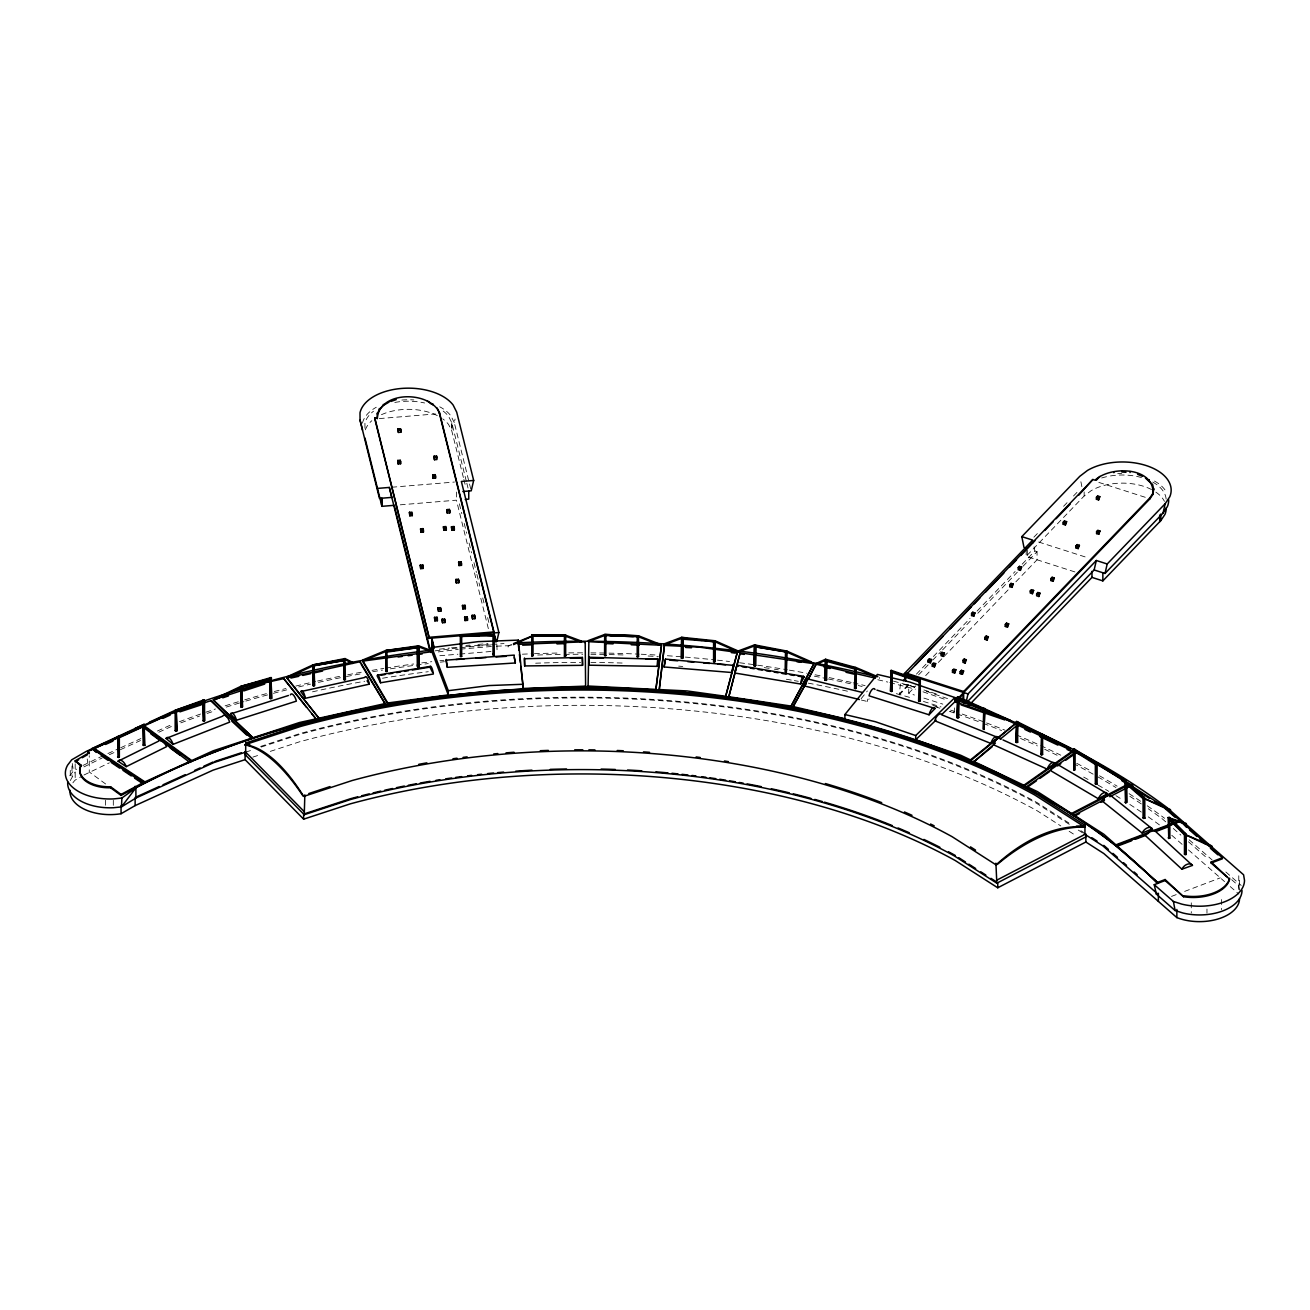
<?xml version="1.0" encoding="UTF-8"?>
<svg xmlns="http://www.w3.org/2000/svg" width="1310" height="1310" viewBox="0 0 1310 1310"><rect width="100%" height="100%" fill="white"/><g stroke="black" fill="none" stroke-linecap="round" stroke-linejoin="round"><path stroke-width="0.75" stroke-dasharray="5 3.75" d="M954.581 707.875L954.073 712.656L950.225 711.33M470.732 488.859L454.259 422.541L455.078 419.085M70.265 780.563L75.178 771.967M861.374 700.031L867.285 701.489L869.234 698.852M69.807 775.716L73.442 770.968L76.619 769.134M861.145 698.688L867.384 690.976M1033.885 537.182L1038.126 532.777M1063.589 506.299L1067.83 501.877M1073.496 495.999L1079.145 490.12M1074.92 571.93L1026.172 556.308L1084.156 495.999L1091.083 490.71A43.836 25.316 0 0 1 1152.784 490.218M916.427 674.126L926.301 663.875M933.359 656.539L970.006 618.418M977.063 611.082L1015.135 571.487M1022.177 564.168L1034.867 550.97L1033.05 541.914M908.141 684.704L899.38 693.809L900.478 683.525L914.642 687.275M899.266 694.955L908.731 685.097L908.731 693.219L914.413 695.037M918.605 674.83L931.295 661.632M932.704 660.174L941.169 651.365M942.578 649.907L972.184 619.106M977.833 613.244L1017.313 572.192M1022.946 566.329L1037.045 551.657L1031.609 549.922M908.731 693.219L915.788 685.883M925.662 675.633L931.295 669.754M938.353 662.434L942.578 658.029M943.986 656.572L1008.847 589.123M1015.889 581.787L1037.045 559.796L1037.045 551.657M82.956 765.466L100.559 756.885M83.971 766.89L102.065 758.015M72.885 782.84A40.053 23.121 0 0 1 75.178 780.105L82.219 776.028M83.971 775.012L109.385 762.813M107.895 753.545L118.899 748.55M120.733 747.715L140.907 738.545M157.397 731.029L170.234 725.2M109.385 754.691L118.539 750.515M120.373 749.697L140.498 740.527M158.805 732.208L171.626 726.379M511.67 644.405L508.116 645.977L508.116 646.993L511.67 645.421M1171.517 896.4L1177.15 894.255M1184.649 891.406L1220.314 877.847M260.608 746.438L299.417 733.698A660.011 381.063 0 0 1 1037.422 802.801L1071.465 824.645M245.69 752.136L251.504 750.237M261.198 747.06L299.941 734.353A658.783 380.342 0 0 1 1036.554 803.308L1071.596 825.791M252.846 757.115L260.608 754.56M270.302 751.383L299.417 741.837A660.011 381.063 0 0 1 1037.422 810.923L1060.805 825.939M434.953 650.874L458.402 647.91M460.367 647.664L491.201 644.929M438.211 651.922L458.254 649.383M460.268 649.138L494.443 646.239M379.294 418.594L435.46 413.944M391.788 487.238L454.423 482.047M400.27 504.825L456.437 500.174L488.597 629.651M465.885 645.437L469.897 645.093M477.921 644.438L487.942 643.603M439.8 655.721L457.861 654.23M459.859 654.067L491.954 651.398M496.457 646.174L512.587 645.568M877.815 679.743L887.771 682.084M889.768 682.559L915.379 689.191M1098.828 482.408L1146.168 497.587M1038.683 542.029L1088.168 557.88M906.569 684.393L914.413 686.915M923.894 689.944L929.576 691.778M931.459 692.384L939.041 694.808M923.894 698.083L942.823 704.141M926.252 691.271L947.539 698.59M922.993 691.811L947.752 700.326M932.835 705.353L940.564 708.022M1080.848 830.671L1085.859 833.88M1078.277 830.082L1084.942 834.355M1069.156 831.293L1075.837 835.583M105.635 783.986L89.26 771.967L89.26 755.706M1189.12 839.776L1212.094 859.917M1225.865 872.001L1241.192 885.445M1165.703 821.828L1162.658 819.159A734.37 423.982 0 0 0 1148.264 808.728M1173.285 828.477L1180.867 835.125M1188.448 841.79L1208.18 859.082M1231.678 879.698L1238.785 885.92L1239.538 890.456M1171.762 835.272L1182.39 844.59M1188.448 849.912L1224.572 881.597M1230.254 886.575L1238.785 894.059M454.259 422.541L450.869 415.794A46.325 26.74 0 0 0 439.734 406.804M466.327 481.261L451.786 422.737L448.593 416.367A43.836 25.316 0 0 0 442.731 410.75M463.38 477.495L451.786 430.875L448.593 424.505A43.836 25.316 0 0 0 442.731 418.873M466.818 483.21L468.751 491.021M451.786 424.375L452.13 432.234M463.871 479.46L465.82 487.336M459.368 503.81L461.791 513.618M464.231 523.427L466.671 533.236M469.111 543.044L471.551 552.853M473.974 562.661L476.414 572.486M476.906 574.435L479.837 586.209M482.751 597.982L484.7 605.826M487.631 617.6L489.58 625.443M1080.897 481.752L1081.978 487.173M72.279 763.517L73.442 770.968M87.213 758.965L87.721 762.715M496.883 644.716L497.145 653.281M364.966 428.272L364.933 423.294A43.836 25.316 0 0 1 373.465 411.242M1239.538 880.304L1239.538 888.426M1238.785 875.768L1238.785 889.998M1221.493 899.544L1221.493 909.697M1206.968 909.042L1206.968 913.103M1191.281 902.852L1191.281 913.021M1084.156 491.938L1084.156 495.999M1027.318 550.233L1027.318 555.112M1026.172 549.807L1026.172 556.308M879.599 677.483L879.599 678.498M456.437 492.036L456.437 500.174M451.786 422.737L451.786 430.875M113.299 800.312L113.299 806.42M105.422 800.246L105.422 806.338M75.178 763.845L75.178 780.105M71.984 765.973L71.984 776.126M70.265 770.411L70.265 778.533M867.285 701.489A7.058 2.26 -76.1 0 1 867.891 699.049M180.813 722.874A734.37 423.982 0 0 1 199.529 716.079M207.111 713.442A734.37 423.982 0 0 1 214.758 710.871M226.335 707.089A734.37 423.982 0 0 1 243.906 701.669M245.871 701.079A734.37 423.982 0 0 1 267.649 694.889M273.413 693.334A734.37 423.982 0 0 1 288.904 689.322M298.696 686.931A734.37 423.982 0 0 1 310.519 684.148M318.461 682.363A734.37 423.982 0 0 1 344.481 676.926M346.495 676.533A734.37 423.982 0 0 1 362.657 673.504M372.728 671.735A734.37 423.982 0 0 1 382.536 670.098M390.413 668.837A734.37 423.982 0 0 1 414.255 665.382M416.252 665.12A734.37 423.982 0 0 1 428.272 663.581M440.324 662.156A734.37 423.982 0 0 1 444.352 661.697M537.706 655.016A734.37 423.982 0 0 1 562.285 654.41M564.332 654.378A734.37 423.982 0 0 1 582.737 654.263M590.892 654.296A734.37 423.982 0 0 1 607.234 654.525M609.281 654.574A734.37 423.982 0 0 1 625.64 655.033M648.139 656.015A734.37 423.982 0 0 1 658.341 656.605M764.221 667.609A734.37 423.982 0 0 1 772.294 668.837M774.308 669.164A734.37 423.982 0 0 1 778.337 669.803M814.329 676.157A734.37 423.982 0 0 1 826.364 678.564M828.378 678.973A734.37 423.982 0 0 1 856.216 685.081M858.197 685.539A734.37 423.982 0 0 1 862.144 686.473M935.929 706.958A734.37 423.982 0 0 1 939.81 708.202M949.422 711.363A734.37 423.982 0 0 1 955.17 713.295M957.07 713.95A734.37 423.982 0 0 1 981.501 722.727M983.351 723.431A734.37 423.982 0 0 1 1001.642 730.571M1020.555 738.447A734.37 423.982 0 0 1 1037.356 745.898M1044.709 749.304A734.37 423.982 0 0 1 1059.168 756.279M1073.316 763.468A734.37 423.982 0 0 1 1096.159 775.88M1097.976 776.928A734.37 423.982 0 0 1 1115.94 787.556M1129.842 796.316A734.37 423.982 0 0 1 1141.665 804.176M312.5 691.827A734.37 423.982 0 0 1 364.688 681.265M382.536 678.22A734.37 423.982 0 0 1 428.272 671.702M535.659 663.204A734.37 423.982 0 0 1 580.69 662.385M590.892 662.418A734.37 423.982 0 0 1 625.64 663.155M678.678 666.135A734.37 423.982 0 0 1 682.739 666.446M786.36 679.251A734.37 423.982 0 0 1 792.353 680.267M794.351 680.611A734.37 423.982 0 0 1 798.33 681.315M808.286 683.149A734.37 423.982 0 0 1 850.288 691.844M1083.681 777.092A734.37 423.982 0 0 1 1088.79 779.892M1097.976 785.05A734.37 423.982 0 0 1 1108.833 791.387M1115.94 795.678A734.37 423.982 0 0 1 1121.196 798.936M1129.842 804.455A734.37 423.982 0 0 1 1141.665 812.315M1148.264 816.867A734.37 423.982 0 0 1 1162.658 827.298M179.47 721.679A736.859 425.423 0 0 1 203.934 712.869M205.85 712.214A736.859 425.423 0 0 1 215.446 708.988M225.14 705.844A736.859 425.423 0 0 1 242.759 700.408M244.741 699.818A736.859 425.423 0 0 1 266.585 693.596M274.298 691.516A736.859 425.423 0 0 1 285.973 688.503M295.765 686.08A736.859 425.423 0 0 1 315.579 681.462M317.577 681.02A736.859 425.423 0 0 1 339.65 676.369M347.723 674.781A736.859 425.423 0 0 1 361.92 672.128M372.024 670.36A736.859 425.423 0 0 1 383.83 668.395M385.811 668.084A736.859 425.423 0 0 1 413.698 663.99M421.722 662.925A736.859 425.423 0 0 1 431.792 661.681M439.849 660.748A736.859 425.423 0 0 1 443.893 660.306M522.379 654.198A736.859 425.423 0 0 1 532.45 653.772M534.464 653.69A736.859 425.423 0 0 1 560.696 653.002M568.753 652.888A736.859 425.423 0 0 1 582.852 652.838M590.892 652.871A736.859 425.423 0 0 1 606.989 653.084M609.003 653.133A736.859 425.423 0 0 1 639.231 654.149M641.245 654.23A736.859 425.423 0 0 1 657.342 655.098M667.363 655.737A736.859 425.423 0 0 1 683.378 656.932M685.359 657.096A736.859 425.423 0 0 1 715.44 659.929M717.454 660.158A736.859 425.423 0 0 1 729.555 661.517M739.61 662.762A736.859 425.423 0 0 1 755.641 664.907M757.639 665.185A736.859 425.423 0 0 1 787.425 669.803M789.39 670.147A736.859 425.423 0 0 1 807.025 673.274M815.115 674.797A736.859 425.423 0 0 1 821.157 675.993M829.214 677.614A736.859 425.423 0 0 1 851.189 682.379M853.187 682.837A736.859 425.423 0 0 1 865.058 685.621M896.269 693.645A736.859 425.423 0 0 1 909.664 697.395M923.452 701.456A736.859 425.423 0 0 1 941.022 706.958M950.667 710.118A736.859 425.423 0 0 1 954.515 711.412M962.146 714.048A736.859 425.423 0 0 1 984.711 722.236M986.561 722.94A736.859 425.423 0 0 1 1004.868 730.128M1016.347 734.877A736.859 425.423 0 0 1 1038.896 744.784M1040.746 745.636A736.859 425.423 0 0 1 1060.789 755.199M1076.722 763.321A736.859 425.423 0 0 1 1090.51 770.722M1099.516 775.782A736.859 425.423 0 0 1 1117.135 786.197M1129.122 793.696A736.859 425.423 0 0 1 1140.781 801.376M1147.298 805.814A736.859 425.423 0 0 1 1164.623 818.292M439.374 649.187A739.331 426.847 0 0 1 449.51 648.073M451.541 647.861A739.331 426.847 0 0 1 457.632 647.255M465.754 646.485A739.331 426.847 0 0 1 504.022 643.587M893.453 681.135A739.331 426.847 0 0 1 914.74 687.095M1155.879 492.134A43.836 25.316 0 0 1 1164.443 501.37M1117.725 473.696A46.325 26.74 0 0 1 1121.72 473.565M1154.503 481.065A46.325 26.74 0 0 1 1166.833 492.838M1101.677 477.986A43.836 25.316 0 0 1 1106.901 476.627M1110.503 475.939A43.836 25.316 0 0 1 1141.96 477.675M1152.784 482.096A43.836 25.316 0 0 1 1166.178 499.732M362.477 423.114A46.325 26.74 0 0 1 376.281 407.246M401.842 400.041A46.325 26.74 0 0 1 413.862 399.943M365.392 429.811A43.836 25.316 0 0 1 371.827 420.707M381.456 414.68A43.836 25.316 0 0 1 438.048 415.99M394.801 402.448A43.836 25.316 0 0 1 424.604 402.989"/><path stroke-width="1.5" d="M589.009 665.202L589.303 657.292L657.784 659.176L657.423 666.364L589.009 665.202L589.32 657.309M657.423 666.364L657.718 658.455M582.557 665.333L582.361 657.44L524.442 658.733L524.671 665.922L582.557 665.333L582.377 657.407M1085.859 836.926L996.828 883.186L954.417 855.97A539.9 311.714 0 0 0 350.72 799.46L304.248 814.705L304.853 794.826M531.778 634.875L565.691 635.235L531.778 634.875L531.762 655.917L533.023 655.213L531.762 655.917M533.023 635.907L564.446 636.234L533.023 635.907L513.454 644.618M533.006 635.596L513.454 643.603M564.413 635.939L564.413 656.261L565.691 655.557L564.413 656.261M1157.369 883.48A658.832 380.375 0 0 0 135.88 787.867L121.879 798.036L121.47 806.894L113.479 807.73A42.362 24.448 0 0 1 67.743 782.005M664.088 666.97L665.48 659.11L733.6 665.398L731.864 672.521L664.088 666.97L665.48 659.11M731.864 672.521L733.24 664.661M605.908 635.547L637.266 636.742M605.908 634.531L605.826 655.573L604.581 655.524L604.663 634.482L638.51 635.776L659.454 644.029L659.454 645.044L638.51 636.791M604.581 655.524L605.826 655.573M637.266 635.727L637.184 656.768L638.51 656.097L637.184 656.768M664.432 645.421L659.143 690.567L664.432 645.421L699.294 647.14L737.301 652.413L725.413 697.28L737.301 652.413M661.501 645.273L655.77 690.403L661.501 645.273L588.878 641.671L588.092 687.046C427.224 688.028 263.163 717.274 121.06 795.432L110.597 787.768A29.295 16.915 0 0 1 80.942 766.039L75.178 760.799L89.26 752.66L87.721 751.547L92.879 749.205L142.97 782.725L142.97 783.74L134.619 778.156M513.995 655.835L515.354 662.975L447.316 667.314L445.957 660.158L514.273 655.098M955.285 701.259L1149.951 498.799L1152.882 494.41C1155.404 466.818 1110.634 465.328 1095.029 480.18L1092.851 479.493L906.569 674.241M1152.882 494.41L1153.75 488.712M1152.882 493.395L1149.951 497.784L963.669 691.516L963.669 702.7L965.83 703.388L968.008 693.923L1096.323 560.5L1107.196 563.988L1165.196 503.679L1169.797 496.768A48.814 28.181 0 0 0 1146.037 465.508A48.814 28.181 0 0 0 1087.529 470.405L1079.8 476.316L1021.816 536.625L1023.994 547.482L1026.172 548.169M965.83 703.388L1094.145 569.965L1096.323 560.5M1094.145 569.965L1105.018 573.452L1107.196 563.988M1105.018 573.452L1163.018 513.143L1165.196 503.679M362.51 430.139L360.053 420.183L360.004 412.765A48.814 28.181 0 0 1 401.499 388.448A48.814 28.181 0 0 1 453.145 405.052L456.715 412.175L473.68 480.459L471.223 490.824L462.839 491.512M496.834 641.179L498.897 632.533L461.366 481.474L473.68 480.459M740.166 652.806L728.573 697.722L740.166 652.806L813.952 663.728L790.601 707.007L813.952 663.728M682.674 658.471L682.887 637.446L682.887 657.767L681.446 658.341L681.658 637.315L715.031 640.77L739.675 651.643L739.675 652.658L715.031 641.785M681.446 658.341L681.658 637.315L663.875 643.98L663.875 644.995L681.658 638.33M713.59 641.36L713.59 661.681L714.818 661.812L715.031 640.77L714.818 661.812M713.59 661.681L715.031 661.091M377.264 413.027L377.296 418.758C378.672 390.871 428.796 390.249 439.472 412.584L493.968 631.928L493.968 637.004M377.264 414.042L379.343 409.49L383.371 405.412L389.103 402.055M738.3 666.119A7.058 1.605 -80.5 0 0 736.564 666.512A7.058 1.605 -80.5 0 0 734.828 673.012L800.574 684.017L804.029 677.123L798.068 676.124M806.354 682.854L792.697 707.498L816.13 664.236L875.408 678.171M808.319 679.333L816.13 664.236M755.297 666.119L755.69 645.109L755.69 665.431L754.118 665.889L754.511 644.897L786.704 651.037L811.267 661.812L811.267 662.827L786.704 652.053M754.118 665.889L754.511 644.897L737.514 651.217L737.514 652.233L754.511 645.912M785.525 651.823L755.297 646.812L785.525 651.823L785.525 650.808L785.132 671.801L786.311 672.03L786.704 651.037L786.311 672.03M1163.018 513.143L1167.374 506.593A46.325 26.74 0 0 0 1168.667 499.7M967.894 706.434L1091.967 577.399L1102.856 580.887L1160.84 520.578L1164.967 514.388A43.836 25.316 0 0 0 1166.178 507.854M859.409 699.54L804.356 685.932L806.321 683.296M271.039 678.564L268.452 681.855L268.452 680.84L271.039 677.548L271.612 698.508L269.925 698.197L269.925 677.876L270.499 698.836M957.774 697.755L955.121 701.063L957.774 696.74L1010.469 720.353L1010.469 721.368L984.809 709.562M792.697 706.483L844.901 718.748L844.901 714.556L877.372 674.421L909.664 682.002L954.908 697.559L954.908 701.767L941.841 714.441M826.119 680.529L826.659 659.569L826.659 679.89L825.005 680.234L825.529 659.258L856.2 667.625L877.798 676.73M826.659 660.584L826.119 661.222L854.529 668.984L855.07 667.314L854.529 688.29L855.659 688.585L856.2 667.625L855.659 688.585M825.005 680.234L825.529 659.258L816.474 663.318L816.474 664.334L825.529 660.273M854.529 688.29L856.2 687.947M875.014 689.502A7.058 2.767 -72.4 0 0 872.018 689.617A7.058 2.767 -72.4 0 0 869.038 695.807L929.068 714.801L935.045 708.497L876.947 690.124M905.832 680.774L904.391 673.536L1032.689 540.113L1021.816 536.625M915.019 665.431L943.216 636.12M950.274 628.784L971.414 606.792M974.247 603.861L979.88 597.982M985.513 592.12L1003.853 573.059M1009.486 567.197L1016.544 559.861M1020.768 555.473L1034.867 540.801M1044.774 530.517L1053.256 521.691M1056.089 518.744L1070.221 504.039M1078.719 495.213L1092.851 479.493M903.229 680.66L908.731 674.928M971.578 613.489L972.79 612.245L974.951 612.933L973.756 616.224L971.578 615.52L971.578 613.489L973.756 614.193L974.951 612.933M928.168 660.076L929.379 658.832L931.557 659.519L930.346 662.811L928.168 662.107L928.168 660.076L930.346 660.78L931.557 659.519M971.578 615.52L972.79 612.245M1018.23 567.639L1019.426 566.379L1021.603 567.083L1020.392 570.374L1018.23 569.67L1018.23 567.639L1020.392 568.343L1021.603 567.083M928.168 662.107L929.379 658.832M1063.245 522.231L1064.457 520.971L1066.635 521.675L1065.423 524.966L1063.245 524.262L1063.245 522.231L1065.423 522.936L1066.635 521.675M1063.245 524.262L1064.457 520.971M941.088 653.69L942.283 652.445L944.461 653.133L943.249 656.425L941.088 655.737L941.088 653.69L943.249 654.394L944.461 653.133M932.311 664.203L933.506 662.942L935.684 663.646L934.472 666.921L932.311 666.233L932.311 664.203L934.472 664.89L935.684 663.646M1009.83 584.637L1011.042 583.392L1013.219 584.08L1012.008 587.371L1009.83 586.667L1009.83 584.637L1012.008 585.341L1013.219 584.08M932.311 666.233L933.506 664.972M1009.83 586.667L1011.042 583.392M1096.454 497.227L1097.649 495.966L1099.827 496.67L1098.615 499.962L1096.454 499.257L1096.454 497.227L1098.615 497.931L1099.827 496.67M1096.454 499.257L1097.649 495.966M952.501 670.327L953.713 669.066L955.891 669.77L954.679 673.062L952.501 672.358L952.501 670.327L954.679 671.031L955.891 669.77M962.965 660.322L964.176 659.061L966.354 659.765L965.142 663.057L962.965 662.352L962.965 660.322L965.142 661.026L966.354 659.765M984.973 637.315L986.184 636.07L988.362 636.758L987.151 640.05L984.973 639.362L984.973 637.315L987.151 638.019L988.362 636.758M1030.249 590.974L1031.461 589.713L1033.639 590.401L1032.427 593.692L1030.249 593.004L1030.249 590.974L1032.427 591.661L1033.639 590.401M952.501 672.358L953.713 671.097M984.973 639.362L986.184 636.07M1076.018 545.877L1077.229 544.616L1079.407 545.32L1078.196 548.612L1076.018 547.908L1076.018 545.877L1078.196 546.581L1079.407 545.32M1076.018 547.908L1077.229 544.616M960.23 671.588L961.442 670.327L963.62 671.015L962.408 674.306L960.23 673.618L960.23 671.588L962.408 672.276L963.62 671.015M1005.327 624.411L1006.522 623.151L1008.7 623.855L1007.488 627.146L1005.327 626.442L1005.327 624.411L1007.488 625.116L1008.7 623.855M1050.947 578.529L1052.143 577.284L1054.321 577.972L1053.125 581.263L1050.947 580.559L1050.947 578.529L1053.125 579.233L1054.321 577.972M1005.327 626.442L1006.522 623.151M1036.652 593.774L1037.864 592.513L1040.025 593.217L1038.83 596.492L1036.652 595.804L1036.652 593.774L1038.83 594.462L1040.025 593.217M1096.585 531.549L1097.796 530.288L1099.974 530.992L1098.763 534.283L1096.585 533.579L1096.585 531.549L1098.763 532.253L1099.974 530.992M960.23 673.618L961.442 670.327M1050.947 580.559L1052.143 577.284M1096.585 533.579L1097.796 532.335M955.154 702.389L963.063 694.185L963.063 702.307M954.908 701.767L1004.868 718.944L1015.185 723.841L970.481 759.882L960.705 755.248L915.706 739.773L915.706 735.565L954.908 697.559M915.706 739.773L936.028 720.074M891.602 691.647L892.241 670.704L892.241 691.025L890.538 691.271L891.177 670.343L920.291 680.365L920.291 700.686L918.588 700.932L919.227 680.005L918.588 681.626L891.602 672.341M890.538 691.271L891.177 670.343M919.653 701.308L920.291 680.365M918.588 700.932L920.291 700.686M203.901 700.932L199.873 704.322L199.873 703.306L203.901 699.917L204.556 700.523L204.556 720.844L203.508 721.221L202.853 700.293L203.508 721.221M990.851 743.441L997.991 737.563L941.923 714.9A7.058 3.308 -68 0 0 938.353 714.785A7.058 3.308 -68 0 0 934.783 720.778L990.851 743.441A7.058 3.308 -68 0 1 994.421 737.448A7.058 3.308 -68 0 1 997.991 737.563M992.26 746.7L973.297 762.224L995.436 743.097M1000.169 739.2L1017.559 724.97L1072.513 751.023L1072.513 752.038L1023.896 786.229L1023.896 785.214L1072.513 751.023M1096.257 480.262L1099.941 476.431M957.021 717.634L957.774 696.74L957.021 717.634L958.756 717.487L958.756 697.166L958.003 718.06M984.072 729.441L984.809 708.546L984.072 729.441L983.073 729.015L983.826 708.12L983.826 709.136L958.003 698.754L983.073 709.709M1001.118 739.086A7.058 3.553 -65.6 0 0 997.27 738.856A7.058 3.553 -65.6 0 0 993.422 744.735L1047.23 769.15L1054.927 763.501L1002.969 739.921M1036.521 780.76L1026.794 787.605L1026.794 786.59L1073.807 753.545M1039.763 778.484L1049.49 771.639M1057.596 765.957L1060.838 763.664M1065.701 760.258L1073.807 754.56M1016.871 742.754L1017.673 721.892L1017.673 742.213L1015.921 742.295L1016.724 721.433L1070.123 748.141L1070.123 749.156L1042.596 735.106M1015.921 742.295L1016.724 721.433L1020.883 725.855L1018.116 723.578M1042.596 754.413L1040.844 754.495L1042.596 754.413L1042.596 734.091L1040.844 735.188L1016.871 723.464L1017.673 722.907L1041.647 734.632M135.896 798.036L121.47 806.894L135.896 787.867L135.896 798.036L213.792 762.6L245.69 752.136M75.178 761.814L78.698 759.767M82.219 757.737L87.492 754.691M121.06 795.432L121.06 794.417L142.97 782.725M70.036 790.208A40.053 23.121 0 0 0 121.06 813.723L135.126 805.601L213.104 770.133L245.085 759.653L303.642 819.159L350.196 803.881A541.145 312.435 0 0 1 955.268 860.539L997.745 887.787L1085.859 842.019L1103.806 853.53L1176.855 917.59A40.053 23.121 0 0 0 1218.103 918.981A40.053 23.121 0 0 0 1239.538 898.594M1098.402 798.789L1107.294 793.762L1059.381 765.531A7.058 4.11 -59.5 0 0 1054.943 765.007A7.058 4.11 -59.5 0 0 1050.489 770.558L1098.402 798.789A7.058 4.11 -59.5 0 1 1102.856 793.221A7.058 4.11 -59.5 0 1 1107.294 793.762M1074.184 770.362L1074.265 749.025L1079.08 753.496L1074.265 750.041L1075.101 749.549L1075.101 769.871L1074.184 770.362L1073.349 749.5L1074.265 749.025L1126.141 780.547L1126.682 802.457L1125.65 802.85L1124.962 781.939L1132.79 785.23L1132.79 786.246L1127.697 783.478M1095.34 783.773L1097.109 783.822L1095.34 783.773L1095.34 763.452L1096.257 762.96L1096.257 783.282M1071.514 813.494L1128.467 783.904L1128.467 784.919L1071.514 814.509L1071.514 813.494L1037.422 791.617L1026.794 786.59M1079.555 813.477L1074.216 816.245L1074.216 815.229L1104.477 799.509M1109.816 796.742L1129.384 786.573M1100.908 802.375L1104.477 800.525M996.697 880.205L1085.859 833.88L1085.859 842.019M118.08 761.208L158.379 741.247A7.058 3.75 63.7 0 1 162.424 740.936A7.058 3.75 63.7 0 1 166.485 746.7L126.186 766.661L118.08 761.208A7.058 3.75 63.7 0 1 122.125 760.897A7.058 3.75 63.7 0 1 126.186 766.661M240.778 687.39L214.381 699.982L214.381 698.967L240.778 686.375L271.039 677.548L271.612 698.508M117.589 737.563L91.602 749.713L91.602 748.698L144.116 724.365L144.902 745.243L143.15 745.128L143.15 724.807L143.92 745.685M312.91 665.906L287.168 677.794L287.168 676.779L312.91 664.89L345.005 658.57L352.701 662.385L352.701 663.417L345.005 659.585L345.005 658.57L345.398 679.579L344.219 679.808L343.826 658.799L344.219 679.808M118.375 737.121L144.902 724.921M118.571 737.121L143.15 725.822M175.18 711.33L149.569 723.104L149.569 722.088L175.18 710.315L203.901 699.917L204.556 720.844M143.92 726.379L119.341 737.677L117.589 736.548L118.375 757.442L119.341 756.983L119.341 736.662L118.571 736.105L118.375 757.442M117.589 756.869L119.341 756.983M143.15 745.128L144.902 745.243M94.418 748.501L144.886 781.857L144.886 782.872L94.418 749.517L94.418 748.501L142.463 726.641L189.884 762.42M105.504 744.473L112.906 741.116M162.833 718.404L170.234 715.031M144.886 781.857L189.884 761.405M251.258 738.316L210.926 700.67L170.234 714.015L144.313 725.806L191.719 760.553L213.104 750.826L251.258 738.316L251.258 739.331M136.993 796.627L159.263 786.491M162.98 784.805L185.267 774.668M194.535 770.46L200.119 767.922M203.82 766.235L213.104 762.011M1084.942 834.355L1084.942 825.218L1083.092 826.004A160.246 97.267 -57.3 0 0 1076.312 826.119M996.058 864.878L997.565 864.24A160.246 97.267 -57.3 0 1 1084.762 827.068L1034.834 795.039A656.294 378.901 0 0 0 301.005 726.329L244.757 744.784A160.246 64.632 71.8 0 1 302.692 795.53L303.707 796.414L352.128 780.531A536.625 309.815 0 0 1 952.141 836.713L996.058 864.878A144.198 87.524 -57.3 0 1 1084.762 827.068M1142.189 833.062L1152.292 828.853L1112.272 796.808A7.058 4.667 -51.3 0 0 1107.228 795.858A7.058 4.667 -51.3 0 0 1102.168 801L1142.189 833.062A7.058 4.667 -51.3 0 1 1147.233 827.92A7.058 4.667 -51.3 0 1 1152.292 828.853M362.952 660.911L385.697 651.529M166.059 738.431L222.651 716.193A7.058 3.242 68.6 0 1 226.155 716.128A7.058 3.242 68.6 0 1 229.643 722.137L173.051 744.375L166.059 738.431A7.058 3.242 68.6 0 1 169.563 738.349A7.058 3.242 68.6 0 1 173.051 744.375M1124.962 802.26L1125.994 801.851M1124.962 781.939L1143.761 798.232L1170.452 809.629L1170.452 810.644L1144.793 798.838M1143.073 817.948L1144.793 818.144L1143.073 817.948L1143.073 797.626L1144.105 797.233L1144.105 817.555M1074.216 815.229L1103.806 834.224L1115.907 844.835L1179.917 820.518L1179.917 821.534L1176.151 822.975M1116.595 845.441L1158.384 883.104L1116.595 846.456L1116.595 845.441L1148.592 833.275M1154.241 831.13L1180.588 821.124L1222.377 857.755L1222.377 858.787L1211.144 863.044L1211.144 862.029L1222.377 857.755M655.77 689.387L588.092 686.031L588.092 687.046C772.966 691.189 967.238 729.883 1115.907 845.851L1146.037 834.404M1155.436 830.835L1172.385 824.399M1116.595 846.456L1131.66 840.742M1135.426 839.301L1144.825 835.731M1156.124 831.441L1169.306 826.43M1158.384 882.088L1165.098 879.534L1183.585 896.744A36.729 21.206 0 0 0 1229.615 879.256L1211.144 862.029M1242.011 890.456A42.542 24.562 0 0 1 1182.783 912.972L1175.119 910.548L1156.304 894.042L1154.241 884.676L1165.098 880.549L1183.585 896.744M1156.304 894.042L1157.336 893.649L1102.823 845.834L1084.14 833.831M604.663 635.497L588.37 641.572L588.37 640.557L604.663 634.482L638.51 635.776L638.428 656.818M176.899 730.865L176.228 709.938L176.899 730.865L175.18 730.636L175.18 710.315L204.556 700.523M175.18 730.636L176.228 730.26M202.853 720.615L203.901 720.238M1181.915 869.218L1192.46 865.402L1156.091 831.932A7.058 4.88 -47.4 0 0 1150.819 830.786A7.058 4.88 -47.4 0 0 1145.546 835.747L1181.915 869.218A7.058 4.88 -47.4 0 1 1187.188 864.272A7.058 4.88 -47.4 0 1 1192.46 865.402M390.855 401.45L396.111 399.665L396.111 398.649M1168.766 838.465L1168.766 818.144L1169.846 817.784L1169.846 838.105L1168.766 838.465L1168.143 817.522L1186.32 823.548L1186.32 824.563L1169.224 818.177M1168.143 837.843L1169.846 838.105M1168.143 817.522L1185.091 834.47L1211.815 845.916L1211.815 846.931L1186.172 835.125M1184.469 854.169L1186.172 854.431L1184.469 854.169L1184.469 833.848L1185.55 833.487L1185.55 853.809M213.186 699.933L253.763 738.512L213.186 699.933L266.585 682.412L283.762 678.613L316.676 719.73L311.6 713.557M179.928 711.854L201.232 704.862M222.733 697.821L228.448 695.938M243.709 690.943L264.685 684.066M253.763 737.497L299.417 722.53L316.676 718.715M245.69 755.199L245.69 742.999L299.941 725.216A658.783 380.342 0 0 1 1036.554 794.171L1084.942 825.218M214.987 761.388L241.318 752.759M308.734 793.565L329.989 786.59M232.378 713.344L288.429 695.479M236.455 720.238A7.058 2.784 72.3 0 0 233.442 714.048A7.058 2.784 72.3 0 0 230.429 713.95L236.455 720.238L296.371 701.145A7.058 2.784 72.3 0 0 293.375 694.955A7.058 2.784 72.3 0 0 290.361 694.857M242.448 707.007L241.891 686.047L242.448 707.007L240.778 706.696L240.778 686.375L271.612 678.187M240.778 706.696L241.891 706.368M269.925 698.197L271.039 697.87M286.939 677.909L319.591 719.075L286.939 677.909L360.168 661.714L385.549 704.485L361.232 664.465M290.902 678.056L298.811 676.304M302.774 675.42L310.699 673.667M314.646 672.8L322.571 671.048M319.591 718.06L385.549 703.47M448.282 694.906L431.891 651.692L363.034 661.075L387.744 702.979L448.282 694.906L448.282 690.697L431.891 647.5L478.297 641.622L518.301 640.115L523.279 688.471L585.619 686.129L585.619 687.144L585.193 641.818L518.301 644.323L518.301 640.115M300.923 691.565L364.851 677.45A7.058 2.063 77.6 0 1 367.078 677.761A7.058 2.063 77.6 0 1 369.305 684.164L305.361 698.279L300.923 691.565A7.058 2.063 77.6 0 1 303.15 691.876A7.058 2.063 77.6 0 1 305.361 698.279M314.089 664.661L314.482 685.654L313.303 685.883L312.91 664.89L345.398 659.258M314.089 665.676L344.219 660.502L314.089 665.676L314.482 685.654M312.91 685.212L314.089 684.983M343.826 679.12L345.398 679.579M377.558 675.125L430.368 666.364M381.03 675.223L384.944 674.568M388.857 673.913L392.771 673.274M396.684 672.62L400.598 671.981M404.512 671.326L408.425 670.671M412.322 670.032L429.926 667.117A7.058 1.588 80.6 0 1 431.645 667.51A7.058 1.588 80.6 0 1 433.364 674.011L380.555 682.772L377.133 675.862A7.058 1.588 80.6 0 1 378.836 676.271A7.058 1.588 80.6 0 1 380.555 682.772M387.744 702.979L387.744 703.994L363.034 662.09L362.952 659.896L385.697 650.513L418.905 646.501L418.905 666.823L417.399 666.299L417.399 645.977L417.71 666.986M388.808 651.086L417.71 647.68L387.203 652.053L386.909 650.333L387.203 671.359L385.991 671.522L385.697 650.513L418.61 645.797L431.481 650.726L431.481 651.758L418.61 646.812M385.697 670.835L387.203 671.359M417.399 666.299L418.905 666.823M398.125 656.981L402.137 656.474M408.147 655.721L412.159 655.213M418.168 654.46L422.18 653.952M448.282 690.697L489.056 685.556L523.279 684.262M121.879 798.036L113.675 798.904A44.655 25.774 0 0 1 67.612 765.138L71.706 759.8L86.198 751.432L168.859 713.852A739.331 426.847 0 0 1 433.299 649.891M374.824 417.939L429.32 638.298L374.824 418.954L374.824 417.939L377.296 417.743M398.043 428.976L400.5 428.779L400.86 430.204L400.86 432.234L398.387 432.431L398.043 428.976L398.387 432.431M398.387 430.4L400.86 430.204M434.101 456.273L436.558 456.076L436.918 457.485L436.918 459.532L434.445 459.728L434.101 456.273L434.445 459.728M397.781 460.498L400.238 460.285L400.598 461.709L400.598 463.74L398.125 463.936L397.781 460.498L398.125 463.936M434.445 457.698L436.918 457.485M398.125 461.906L400.598 461.709M432.709 474.859L435.182 474.662L435.526 476.087L435.526 478.117L433.07 478.314L432.709 474.859L433.07 478.314M433.07 476.283L435.526 476.087M377.002 488.45L389.332 487.435L429.32 648.466L431.776 648.254L432.66 651.807M364.966 438.064L381.93 506.331L394.244 505.316L430.81 652.462M465.23 499.438L468.751 499.143L468.751 491.021M409.473 512.374L411.93 512.177L412.29 513.585L412.29 515.616L409.817 515.829L409.473 512.374L409.817 515.829M446.939 509.623L449.395 509.426L449.756 510.851L449.756 512.881L447.283 513.078L446.939 509.623L447.283 513.078M409.817 513.798L412.29 513.585M447.283 511.047L449.756 510.851M443.484 526.751L445.94 526.554L446.301 527.979L446.301 530.01L443.828 530.206L443.484 526.751L443.828 530.206M420.592 528.847L423.048 528.634L423.408 530.059L423.408 532.089L420.952 532.302L420.592 528.847L420.952 532.302M451.508 526.751L453.964 526.554L454.324 527.979L454.324 530.01L451.868 530.206L451.508 526.751L451.868 530.206M443.828 528.176L446.301 527.979M420.952 530.272L423.408 530.059M451.868 528.176L454.324 527.979M420.33 565.183L422.802 564.987L423.146 566.395L423.146 568.425L420.69 568.638L420.33 565.183L420.69 568.638M458.647 562.105L461.104 561.892L461.464 563.316L461.464 565.347L458.991 565.56L458.647 562.105L458.991 565.56M420.69 566.608L423.146 566.395M458.991 563.529L461.464 563.316M455.962 579.478L458.418 579.282L458.778 580.707L458.778 582.737L456.306 582.934L455.962 579.478L456.306 582.934M456.306 580.903L458.778 580.707M462.512 605.482L464.984 605.285L465.328 606.71L465.328 608.741L462.872 608.937L462.512 605.482L462.872 608.937M438.146 607.856L440.602 607.643L440.962 609.068L440.962 611.099L438.49 611.312L438.146 607.856L438.49 611.312M462.872 606.907L465.328 606.71M438.49 609.265L440.962 609.068M434.543 617.436L437 617.239L437.36 618.664L437.36 620.694L434.887 620.891L434.543 617.436L434.887 620.891M472.124 615.405L474.58 615.209L474.941 616.633L474.941 618.664L472.484 618.86L472.124 615.405L472.484 618.86M434.887 618.86L437.36 618.664M464.657 617.108L467.13 616.895L467.474 618.32L467.474 620.35L465.017 620.563L464.657 617.108L465.017 620.563M442.141 619.27L444.614 619.073L444.958 620.498L444.958 622.528L442.502 622.725L442.141 619.27L442.502 622.725M472.484 616.83L474.941 616.633M465.017 618.533L467.474 618.32M442.502 620.694L444.958 620.498M429.32 637.282L493.968 631.928M426.847 638.51L498.897 632.533M455.962 659.536L463.969 659.012M475.972 658.259L485.977 657.62M495.982 656.981L505.988 656.343M460.334 635.432L494.247 634.728L460.334 635.432L460.432 656.474L461.66 656.425L461.66 636.103M479.198 635.645L461.578 636.398L493.002 635.792L487.042 635.317M494.247 655.049L492.92 654.378L494.247 655.049L494.148 634.007M522.674 645.175L530.746 644.88M556.963 643.898L565.036 643.587M570.358 658.275L582.344 658.144M589.369 658.029L603.452 658.259M645.715 658.979L657.784 659.176M609.838 635.694L633.352 636.594M605.024 643.488L613.08 643.881M631.24 644.782L639.313 645.191M685.736 647.484L691.533 647.762M659.143 689.551L686.997 690.927L725.413 696.265M1125.978 472.288L1121.917 472.026L1121.917 471.01M669.819 660.174L677.794 660.829M687.766 661.648L693.743 662.139M703.716 662.958L709.692 663.45M717.667 664.105L725.625 664.743M681.446 638.019L714.818 641.491M690.616 639.264L682.674 639.165L713.819 641.671L706.074 640.868M694.48 639.657L702.209 640.459M681.658 657.636L682.887 657.767M731.308 652.593L735.303 653.15M740.166 653.837L744.227 654.394M796.889 661.714L800.95 662.27M728.573 696.707L790.601 705.992M737.858 665.365L803.603 676.369M742.279 666.774L746.274 667.445M750.253 668.116L754.233 668.788M758.228 669.443L762.207 670.114M766.186 670.785L770.165 671.457M774.161 672.112L778.14 672.783M782.119 673.455L786.115 674.126M790.094 674.781L794.073 675.452M754.118 645.568L786.311 651.709M754.511 665.218L755.69 665.431M824.088 667.117L830.049 668.526M845.982 672.259L853.94 674.142M844.901 714.556L875.424 721.728L915.706 735.565M862.34 692.45L809.252 679.333A7.058 2.26 -76.1 0 0 806.813 679.595A7.058 2.26 -76.1 0 0 804.356 685.932M825.005 659.913L855.659 668.264M825.529 679.579L826.659 679.89M1154.241 884.676L1173.4 901.46L1181.816 904.129A45.015 25.987 0 0 0 1244.5 880.304L1243.583 874.785L1166.588 807.255A739.331 426.847 0 0 0 955.76 700.015M906.569 673.225L963.669 691.516M904.391 673.536L968.008 693.923M890.538 670.949L919.653 680.987M894.173 672.39L919.227 681.02M961.081 704.911L1004.868 719.96M891.177 690.665L892.241 691.025M565.691 636.251L581.001 641.966L581.001 640.934L565.691 635.235L565.658 656.277M856.2 668.64L875.997 676.975M1137.604 474.302L1142.516 476.398M957.021 697.313L984.072 709.119M957.774 717.061L958.756 717.487M1024.895 729.457L1030.38 732.061M1039.551 736.4L1057.858 745.095M1067.028 749.435L1072.513 752.038M973.297 761.208L1023.896 785.214M1015.921 721.974L1041.794 734.632M1016.724 741.755L1017.673 742.213M431.53 404.233L427.142 400.762M1097.109 764.516L1126.141 781.562M1073.349 749.5L1096.257 763.976M1074.184 751.056L1095.34 764.467L1097.109 763.501L1097.109 783.822M1128.467 783.904L1090.51 759.554L1075.428 752.399L1075.428 753.414M1131.169 785.64L1164.623 807.107L1179.917 820.518M1121.868 780.694L1125.159 782.807M1136.179 789.881L1149.574 798.461M1154.585 801.687L1159.612 804.913M1091.885 837.745L1096.994 841.02M970.497 846.866L975.573 850.124M958.674 857.641L965.47 861.996M968.86 864.174L975.655 868.53M980.764 871.805L985.857 875.08M990.949 878.339L996.042 881.614M96.219 752.448L92.879 749.205M101.23 755.804L107.911 760.275M111.252 762.502L119.603 768.102M122.944 770.329L131.278 775.913M1145.415 478.019L1151.424 483.652M144.313 726.821L191.719 761.568L191.719 760.553M150.65 733.649L160.459 740.838M170.267 748.043L180.076 755.231M75.178 760.799L80.942 765.024A29.295 16.915 0 0 0 110.597 786.753L121.06 794.417M1125.994 781.53L1144.793 797.823L1144.793 818.144M1164.623 808.123L1175.332 817.505M1186.565 827.363L1180.588 821.124M1189.545 829.983L1197.013 836.533M1199.993 839.153L1205.953 844.377M1210.44 848.307L1217.891 854.857M1211.144 863.044L1226.766 876.75M1103.806 845.392L1108.358 849.388M1112.894 853.367L1117.446 857.362M1123.505 862.684L1126.534 865.337M1134.116 871.985L1137.146 874.654M245.69 742.999L246.919 744.08A160.246 64.632 71.8 0 1 249.915 744.784M227.367 717.029L210.926 700.67M231.837 721.204L246.788 735.156M304.346 811.741L245.085 751.531L245.085 759.653M245.085 754.576L304.248 814.705M306.54 707.384L283.762 678.613M367.078 680.807L369.305 684.164M446.235 659.421L447.316 667.314M495.917 640.803L439.472 413.6L437.212 408.065M429.926 667.117L432.513 672.292M418.905 646.501L418.61 666.119M1153.75 489.727L1152.505 484.061M494.132 634.679L495.999 642.146M454.324 530.01L453.964 526.554M449.756 512.881L449.395 509.426M474.941 618.664L474.58 615.209M461.464 565.347L461.104 561.892M435.526 478.117L435.182 474.662M445.94 528.585L446.301 530.01M458.778 582.737L458.418 579.282M465.328 608.741L464.984 605.285M467.474 620.35L467.13 616.895M400.86 432.234L400.5 428.779M423.408 532.089L423.048 528.634M444.958 622.528L444.614 619.073M440.602 609.674L440.962 611.099M400.598 463.74L400.238 460.285M411.93 514.208L412.29 515.616M437.36 620.694L437 617.239M423.146 568.425L422.802 564.987M434.052 647.222L431.776 638.101L431.776 652.314M434.118 648.532L431.956 639.82L432.906 651.758M389.332 487.435L391.788 497.391L379.474 498.406L360.053 420.183M381.93 499.847L381.603 498.488L381.603 504.989M514.339 657.62L515.354 662.975M1173.4 901.46L1175.119 910.548M493.002 634.777L493.002 655.098M461.66 656.425L460.432 656.474M518.301 644.323L518.973 650.35M519.431 654.361L520.332 662.385M520.791 666.397L523.279 688.471M524.491 658.013L524.671 665.922M995.911 863.175L996.828 883.186M1186.172 854.431L1186.172 834.11L1169.224 817.162L1169.224 837.483M1185.091 834.47L1185.091 854.791M1176.855 909.467L1176.855 917.59M1165.098 879.534L1165.098 880.549M1160.84 520.578L1160.84 514.093L1159.694 515.288L1159.694 521.773M1158.384 893.256L1158.384 901.395M1149.951 497.784L1149.951 498.799M1149.23 479.755L1149.23 480.77M1143.761 798.232L1143.761 818.553M1130.022 471.551L1130.022 472.566M1126.682 802.457L1126.682 782.135L1125.65 782.529L1125.65 802.85M1115.907 844.835L1115.907 845.851M1113.86 471.682L1113.86 472.697M1102.856 572.748L1102.856 580.887M1098.763 532.253L1098.763 534.283M1098.615 497.931L1098.615 499.962M1096.175 763.976L1096.175 784.297M1091.967 571.307L1091.967 577.399M1078.196 546.581L1078.196 548.612M1065.423 522.936L1065.423 524.966M1053.125 579.233L1053.125 581.263M1041.794 754.953L1041.647 733.616L1040.844 754.495M1038.83 594.462L1038.83 596.492M1037.864 592.513L1037.864 594.543M1032.427 591.661L1032.427 593.692M1031.461 589.713L1031.461 591.743M1020.392 568.343L1020.392 570.374M1019.426 566.379L1019.426 568.409M1017.559 724.97L1017.559 725.986M1015.185 723.841L970.481 760.897L970.481 759.882M1012.008 585.341L1012.008 587.371M1007.488 625.116L1007.488 627.146M997.745 882.711L997.745 887.787M987.151 638.019L987.151 640.05M973.756 614.193L973.756 616.224M965.142 661.026L965.142 663.057M964.176 659.061L964.176 661.108M962.408 672.276L962.408 674.306M954.679 671.031L954.679 673.062M943.249 654.394L943.249 656.425M942.283 652.445L942.283 654.476M934.472 664.89L934.472 666.921M930.346 660.78L930.346 662.811M585.193 641.818L585.193 642.833M533.023 634.892L533.006 655.917M439.472 412.584L439.472 413.6M436.558 456.076L436.558 458.107M433.004 404.037L433.004 405.052M385.991 651.201L385.991 671.522M383.371 404.397L383.371 405.412M381.93 498.209L381.93 506.331M379.343 408.474L379.343 409.49M360.168 661.714L360.168 662.729M313.303 665.562L313.303 685.883M303.642 819.159L303.642 814.083L350.196 798.805A541.145 312.435 0 0 1 357.745 796.791M241.335 687.013L241.335 707.334M175.851 710.937L175.851 731.258M135.126 786.295L135.126 787.31M135.126 797.462L135.126 805.601M121.06 805.601L121.06 813.723M110.597 786.753L110.597 787.768M89.26 752.66L89.26 753.676L87.721 751.547M80.942 765.024L80.942 766.039M244.757 744.784A144.198 58.148 71.8 0 1 303.707 796.414M418.758 764.319A538.656 310.994 0 0 1 426.896 762.862M452.949 758.768A538.656 310.994 0 0 1 456.993 758.212M463.085 757.393A538.656 310.994 0 0 1 467.146 756.885M493.723 753.954A538.656 310.994 0 0 1 497.816 753.577M506.02 752.873A538.656 310.994 0 0 1 514.028 752.251M540.26 750.712A538.656 310.994 0 0 1 548.366 750.401M574.713 749.828A538.656 310.994 0 0 1 582.819 749.811M588.878 749.844A538.656 310.994 0 0 1 594.937 749.909M617.223 750.499A538.656 310.994 0 0 1 623.298 750.761M643.505 751.891A538.656 310.994 0 0 1 649.547 752.317M696.134 756.951A538.656 310.994 0 0 1 700.195 757.475M724.446 760.979A538.656 310.994 0 0 1 728.442 761.634M825.365 783.544A538.656 310.994 0 0 1 881.696 802.637M904.44 811.971A538.656 310.994 0 0 1 912.022 815.311M930.558 824.023A538.656 310.994 0 0 1 934.177 825.808M361.56 795.792A541.145 312.435 0 0 1 369.207 793.876M373.072 792.943A541.145 312.435 0 0 1 380.817 791.109M384.698 790.225A541.145 312.435 0 0 1 392.525 788.505M396.455 787.67A541.145 312.435 0 0 1 404.331 786.049M408.294 785.279A541.145 312.435 0 0 1 416.22 783.773M420.199 783.036A541.145 312.435 0 0 1 430.073 781.317M435.935 780.367A541.145 312.435 0 0 1 439.849 779.745M445.76 778.828A541.145 312.435 0 0 1 451.688 777.976M455.651 777.419A541.145 312.435 0 0 1 461.611 776.617M467.588 775.847A541.145 312.435 0 0 1 471.584 775.356M477.577 774.668A541.145 312.435 0 0 1 481.589 774.226M487.598 773.588A541.145 312.435 0 0 1 493.624 772.998M497.636 772.622A541.145 312.435 0 0 1 503.662 772.098M515.747 771.181A541.145 312.435 0 0 1 531.942 770.165M550.249 769.379A541.145 312.435 0 0 1 566.542 768.986M601.11 769.085A541.145 312.435 0 0 1 615.34 769.478M627.556 770.002A541.145 312.435 0 0 1 641.769 770.82M655.901 771.852A541.145 312.435 0 0 1 667.969 772.9M671.965 773.277A541.145 312.435 0 0 1 677.974 773.883M681.97 774.325A541.145 312.435 0 0 1 687.963 774.996M691.958 775.471A541.145 312.435 0 0 1 695.954 775.962M701.931 776.715A541.145 312.435 0 0 1 705.893 777.256M709.873 777.812A541.145 312.435 0 0 1 715.8 778.664M719.747 779.253A541.145 312.435 0 0 1 725.658 780.187M729.572 780.825A541.145 312.435 0 0 1 735.434 781.808M739.331 782.479A541.145 312.435 0 0 1 743.212 783.167M747.093 783.888A541.145 312.435 0 0 1 761.274 786.639M771.361 788.767A541.145 312.435 0 0 1 789.324 792.861M793.287 793.827A541.145 312.435 0 0 1 810.906 798.38M814.771 799.428A541.145 312.435 0 0 1 822.467 801.589M824.432 802.162A541.145 312.435 0 0 1 892.388 825.627M898.054 827.969A541.145 312.435 0 0 1 909.271 832.767M923.894 839.432A541.145 312.435 0 0 1 939.876 847.275M948.505 851.778A541.145 312.435 0 0 1 955.268 855.446M1047.23 769.15A7.058 3.553 -65.6 0 1 1051.079 763.288A7.058 3.553 -65.6 0 1 1054.927 763.501M800.574 684.017A7.058 1.605 -80.5 0 1 802.309 677.532A7.058 1.605 -80.5 0 1 804.029 677.123M929.068 714.801A7.058 2.767 -72.4 0 1 932.049 708.595A7.058 2.767 -72.4 0 1 935.045 708.497M518.138 642.801A739.331 426.847 0 0 1 875.882 676.566M1229.615 878.24A36.729 21.206 0 0 1 1183.585 895.729M144.116 724.365L135.061 728.409L135.061 729.424L144.116 725.38L144.116 724.365M1126.682 783.151L1125.65 783.544L1143.073 798.642L1144.105 798.249L1126.682 783.151M202.853 701.308L176.228 710.953L203.508 701.914L202.853 701.308M1169.846 818.799L1168.766 819.159L1184.469 834.863L1185.55 834.503L1169.846 818.799M269.925 678.891L241.891 687.062L270.499 679.53L269.925 678.891"/></g></svg>
